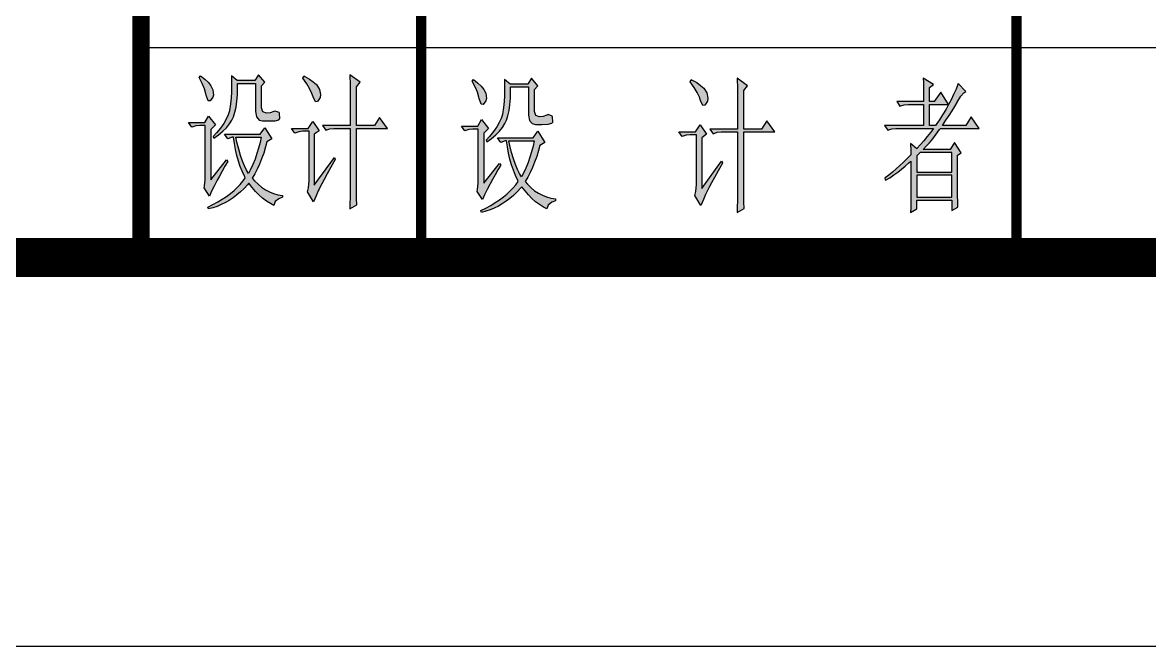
# Model space of a CAD drawing. Extents: x 535358 to 858566, y -185481 to -98609.
# Drawn here: x 691267 to 694163, y -162258 to -160655 of the extents above; entities that cross this region are included whole.
import ezdxf

# ---------------------------------------------------------------- set-up
doc = ezdxf.new("R2010")
doc.units = 0
doc.header["$LTSCALE"] = 1000
doc.header["$MEASUREMENT"] = 0
doc.layers.add('1', color=3, linetype='CONTINUOUS')
doc.layers.add('PUB_TITLE', color=4, linetype='CONTINUOUS')

msp = doc.modelspace()

# ---------------------------------------------------------------- hatches: boundary and pattern name
at = {"layer": '1'}
h = msp.add_hatch(color=256, dxfattribs=at)
h.paths.add_polyline_path([(691832.3, -161038.5), (691826.9, -161025.1), (691822.3, -161011.1), (691818.1, -160996.4), (691814.6, -160981.4), (691811.5, -160965.6), (691809.2, -160949.3), (691806.3, -160949.6), (691794.6, -160953.8), (691786.2, -160941.8), (691877.5, -160941.8), (691890.1, -160925.2), (691907.9, -160953.8), (691895.3, -160961.3), (691891.7, -160974.5), (691886.9, -160990.1), (691881.7, -161004.7), (691876.2, -161018.5), (691870.4, -161031.4), (691864.2, -161043.3), (691857.5, -161054.3), (691863.7, -161061.4), (691872.4, -161070.1), (691881.7, -161077.8), (691891.4, -161084.3), (691901.6, -161089.7), (691912.3, -161094), (691923.5, -161097.2), (691935.2, -161099.2), (691935.2, -161103.7), (691925.6, -161107.5), (691916.6, -161114.9), (691913.2, -161124.8), (691904, -161120), (691893.9, -161113.4), (691884.2, -161106.2), (691874.7, -161097.9), (691865.9, -161088.8), (691857.3, -161078.6), (691849.1, -161067.8), (691845.7, -161071.7), (691836.8, -161081.1), (691827.6, -161090), (691818.2, -161097.9), (691808.5, -161105.2), (691798.6, -161111.7), (691788.5, -161117.6), (691778, -161122.7), (691767.3, -161127.1), (691756.4, -161130.8), (691745.3, -161133.7), (691743.2, -161129.2), (691756.3, -161122.6), (691768.8, -161115.8), (691780.5, -161108.7), (691791.2, -161101.4), (691801.4, -161094), (691810.7, -161086.5), (691819.1, -161078.6), (691826.8, -161070.7), (691833.6, -161062.6), (691839.7, -161054.3), (691838.2, -161051.4)])
h.paths.add_polyline_path([(692032.2, -161077.3), (692029.6, -161082.7), (692027.3, -161087.5), (692021.5, -161100.1), (692015, -161115.8), (691999.1, -161090.2), (692002.2, -161079.7), (692003.4, -161061.8), (692003.4, -160934.2), (691987.6, -160934.2), (691977.1, -160935.2), (691966.7, -160938.7), (691958.3, -160926.8), (692001.3, -160926.8), (692012.8, -160908.9), (692029.6, -160932.8), (692017, -160941.8), (692017, -161072.3), (692068.5, -161001.8), (692070.5, -161006.3), (692070.2, -161006.7), (692059.3, -161026.6), (692050, -161043.7), (692042.4, -161057.8), (692036.4, -161069.1)])
h.paths.add_polyline_path([(692108.3, -161133.7), (692126.2, -161123.3), (692125.6, -161106.9), (692125.3, -161091), (692125.1, -161075.2), (692125, -161067.8), (692125, -160926.8), (692204.8, -160926.8), (692184.9, -160898.3), (692171.3, -160919.3), (692125, -160919.3), (692125, -160820.3), (692134.6, -160808.2), (692108.3, -160788.8), (692108.5, -160797.2), (692108.8, -160807.8), (692108.9, -160820.4), (692109.1, -160835.2), (692109.2, -160852), (692109.2, -160871), (692109.3, -160892.2), (692109.3, -160919.3), (692038, -160919.3), (692046.4, -160931.3), (692056.9, -160927.9), (692067.3, -160926.8), (692109.3, -160926.8), (692109.3, -161072), (692109.1, -161086), (692108.9, -161102.4), (692108.5, -161121.4)])
h.paths.add_polyline_path([(692461, -161084), (692454.6, -161097.1), (692448.8, -161109.8), (692435.1, -161088.8), (692436.6, -161083.7), (692438.3, -161067.8), (692438.3, -160928.3), (692424.7, -160928.3), (692414.1, -160929.3), (692403.7, -160932.8), (692395.3, -160920.7), (692437.3, -160920.7), (692446.7, -160904.2), (692464.6, -160926.8), (692453, -160938.7), (692453, -161067.8), (692492.9, -161016.7), (692496, -161021.2), (692488.8, -161033.1), (692481.3, -161046), (692474.6, -161058.1), (692468.8, -161069.2), (692468.1, -161070.7)])
h.paths.add_polyline_path([(692618.1, -161123.9), (692614.6, -161133.7), (692605.5, -161129), (692595.4, -161122.4), (692585.7, -161115.2), (692576.2, -161106.9), (692567.4, -161097.8), (692558.7, -161087.6), (692550.6, -161076.8), (692547.1, -161080.7), (692538.2, -161090.1), (692529.1, -161098.9), (692519.7, -161106.9), (692510, -161114.2), (692500.1, -161120.7), (692490, -161126.6), (692479.5, -161131.7), (692468.8, -161136.1), (692457.9, -161139.8), (692446.7, -161142.7), (692444.6, -161138.2), (692457.8, -161131.6), (692470.2, -161124.8), (692481.8, -161117.6), (692492.7, -161110.4), (692502.9, -161103), (692512.1, -161095.5), (692520.5, -161087.6), (692528.2, -161079.7), (692535, -161071.5), (692541.1, -161063.3), (692539.7, -161060.4), (692533.7, -161047.5), (692528.4, -161034.1), (692523.7, -161020.1), (692519.5, -161005.4), (692516.1, -160990.3), (692513, -160974.5), (692510.7, -160958.3), (692507.6, -160958.6), (692496, -160962.8), (692487.6, -160950.8), (692579, -160950.8), (692591.5, -160934.2), (692609.3, -160962.8), (692596.8, -160970.3), (692593.2, -160983.5), (692588.4, -160999), (692583.2, -161013.7), (692577.7, -161027.5), (692571.9, -161040.4), (692565.6, -161052.3), (692559, -161063.3), (692565.1, -161070.4), (692573.9, -161079.1), (692583, -161086.8), (692592.8, -161093.3), (692603.1, -161098.7), (692613.8, -161103), (692624.9, -161106.2), (692636.7, -161108.2), (692636.7, -161112.7), (692627.1, -161116.5)])
h.paths.add_polyline_path([(691819.8, -160811.3), (691865.9, -160811.3), (691865.9, -160883.3), (691868.2, -160897.4), (691875, -160905.4), (691883.7, -160907.3), (691900.6, -160907.3), (691916.1, -160907.1), (691925.6, -160904.7), (691928.8, -160901.3), (691927.8, -160888), (691926.8, -160886.2), (691916.6, -160882.3), (691913.2, -160883.3), (691903.3, -160887), (691894.2, -160887.8), (691884.3, -160884.5), (691881.7, -160874.3), (691881.7, -160817.2), (691890.1, -160808.2), (691873.3, -160788.8), (691863.9, -160803.7), (691818.8, -160803.7), (691804, -160791.8), (691804, -160833.8), (691803.4, -160848.3), (691801.8, -160863.9), (691798.9, -160880.9), (691798.8, -160881.7), (691795.7, -160892), (691790.8, -160902.8), (691784.1, -160914.1), (691775.7, -160925.8), (691765.6, -160938.3), (691756.9, -160947.7), (691758.9, -160952.2), (691771.1, -160943.4), (691781.8, -160934.2), (691791.1, -160925), (691798.8, -160915.2), (691805.1, -160905.4), (691809.2, -160896.8), (691813, -160885.1), (691815.9, -160871.9), (691818.1, -160856.9), (691819.4, -160840.3), (691819.8, -160822)])
h.paths.add_polyline_path([(691779.8, -161037), (691773.1, -161049.1), (691767.3, -161060.2), (691766.6, -161061.7), (691759.5, -161075), (691753.1, -161088.1), (691747.3, -161100.8), (691733.7, -161079.8), (691735.1, -161074.7), (691736.9, -161058.8), (691736.9, -160919.3), (691723.2, -160919.3), (691712.6, -160920.3), (691702.2, -160923.8), (691693.8, -160911.8), (691735.8, -160911.8), (691745.3, -160895.2), (691763.1, -160917.8), (691751.5, -160929.7), (691751.5, -161058.8), (691791.4, -161007.7), (691794.6, -161012.2), (691787.3, -161024.1)])
h.paths.add_polyline_path([(691848.1, -161042.3), (691842.6, -161033.7), (691837.2, -161023.1), (691832.1, -161010.6), (691827.2, -160996.3), (691822.7, -160980.1), (691818.2, -160961.9), (691815.6, -160949.3), (691880.5, -160949.3), (691877.6, -160963.4), (691874, -160977.6), (691869.7, -160991.6), (691864.6, -161005.9), (691858.8, -161019.9), (691852.3, -161034.1)], flags=16)
h.paths.add_polyline_path([(691729, -160811.3), (691721.2, -160796.3), (691724.2, -160791.8), (691735.3, -160800.3), (691744.7, -160809), (691751.5, -160817.2), (691756.1, -160827.2), (691757.9, -160841.3), (691756.6, -160846.5), (691749.5, -160856.2), (691744, -160855.8), (691739, -160841.3), (691738.3, -160837.8), (691734.7, -160825.1)])
h.paths.add_polyline_path([(692025.4, -160857.8), (692019.7, -160858.5), (692013.8, -160845.8), (692011, -160837.1), (692005.7, -160825.6), (691997.8, -160812.4), (691987.6, -160797.8), (691989.7, -160791.8), (691992.9, -160793.4), (692004.5, -160800.1), (692014.2, -160807.1), (692022.2, -160814.3), (692030, -160826.5), (692032.8, -160839.8), (692031.9, -160847.5)])
h.paths.add_polyline_path([(692430.5, -160820.3), (692422.5, -160805.3), (692425.7, -160800.8), (692436.7, -160809.2), (692446, -160817.9), (692453, -160826.4), (692457.6, -160836.2), (692459.4, -160850.3), (692458.1, -160855.5), (692451, -160865.4), (692445.4, -160864.8), (692440.4, -160850.3), (692439.8, -160846.8), (692436.2, -160834)])
h.paths.add_polyline_path([(692628.3, -160895.2), (692618.1, -160891.3), (692614.6, -160892.3), (692604.8, -160896), (692595.7, -160896.8), (692585.8, -160893.6), (692583.2, -160883.3), (692583.2, -160826.4), (692591.5, -160817.2), (692574.8, -160797.8), (692565.4, -160812.7), (692520.1, -160812.7), (692505.5, -160800.8), (692505.5, -160842.7), (692504.9, -160857.2), (692503.3, -160872.9), (692500.4, -160889.9), (692500.2, -160890.7), (692497.2, -160901), (692492.3, -160911.8), (692485.6, -160923.1), (692477.2, -160934.8), (692467, -160947.3), (692458.2, -160956.9), (692460.4, -160961.3), (692472.6, -160952.4), (692483.3, -160943.2), (692492.6, -160933.9), (692500.2, -160924.2), (692506.6, -160914.4), (692510.7, -160905.8), (692514.5, -160894.2), (692517.4, -160880.9), (692519.5, -160865.9), (692520.8, -160849.3), (692521.3, -160831), (692521.3, -160820.3), (692567.4, -160820.3), (692567.4, -160892.3), (692569.7, -160906.4), (692576.5, -160914.4), (692585.2, -160916.3), (692602, -160916.3), (692617.5, -160916.1), (692627.1, -160913.6), (692630.3, -160910.3), (692629.3, -160897)])
h.paths.add_polyline_path([(692553.6, -161043.1), (692549.5, -161051.2), (692544, -161042.7), (692538.7, -161032.1), (692533.6, -161019.6), (692528.7, -161005.3), (692524, -160989), (692519.7, -160970.9), (692517.1, -160958.3), (692582, -160958.3), (692579.1, -160972.4), (692575.5, -160986.6), (692571.2, -161000.6), (692566.1, -161014.8), (692560.3, -161028.9)], flags=16)
h.paths.add_polyline_path([(693027.4, -161086.3), (693024.8, -161091.8), (693022.5, -161096.5), (693016.7, -161109.1), (693010.2, -161124.8), (692994.5, -161099.2), (692997.4, -161088.7), (692998.7, -161070.8), (692998.7, -160943.2), (692982.9, -160943.2), (692972.4, -160944.2), (692961.9, -160947.7), (692953.5, -160935.8), (692996.6, -160935.8), (693008.2, -160917.8), (693024.8, -160941.8), (693012.4, -160950.8), (693012.4, -161081.3), (693063.7, -161010.8), (693065.9, -161015.3), (693065.6, -161015.7), (693054.6, -161035.7), (693045.3, -161052.7), (693037.7, -161066.8), (693031.8, -161078.1)])
h.paths.add_polyline_path([(693121.4, -161132.3), (693121, -161115.9), (693120.5, -161100), (693120.4, -161084.2), (693120.4, -160935.8), (693200.1, -160935.8), (693180.1, -160907.3), (693166.5, -160928.3), (693120.4, -160928.3), (693120.4, -160829.3), (693129.8, -160817.2), (693103.6, -160797.8), (693103.9, -160806.2), (693104, -160816.8), (693104.2, -160829.4), (693104.3, -160844.2), (693104.4, -160861), (693104.6, -160880), (693104.6, -160928.3), (693033.2, -160928.3), (693041.7, -160940.3), (693052.1, -160936.8), (693062.7, -160935.8), (693104.6, -160935.8), (693104.6, -161081), (693104.4, -161095), (693104.2, -161111.4), (693103.9, -161130.4), (693103.6, -161142.7)])
h.paths.add_polyline_path([(693609.9, -160857.8), (693597.4, -160857.8), (693597.4, -160821.9), (693607.9, -160814.3), (693581.6, -160797.8), (693582.1, -160809.1), (693582.5, -160823.7), (693582.6, -160841.9), (693582.6, -160857.8), (693513.5, -160857.8), (693521.9, -160869.9), (693532.3, -160866.4), (693542.8, -160865.4), (693582.6, -160865.4), (693582.6, -160919.3), (693482, -160919.3), (693490.3, -160931.3), (693500.9, -160927.9), (693511.3, -160926.8), (693607.9, -160926.8), (693600.2, -160937.4), (693592.1, -160947.9), (693583.6, -160958.3), (693574.8, -160968.5), (693565.4, -160978.6), (693564.8, -160979.3), (693549.1, -160965.8), (693550, -160983.5), (693550.2, -160994.3), (693540.7, -161004.1), (693531.2, -161013.7), (693521.7, -161022.5), (693512.3, -161031.1), (693502.9, -161039.1), (693493.3, -161046.6), (693483.9, -161053.7), (693483, -161054.3), (693485.1, -161060.2), (693495.8, -161053.4), (693506.1, -161046.2), (693516.2, -161038.9), (693526.1, -161031.4), (693535.5, -161023.5), (693544.8, -161015.6), (693550.2, -161010.8), (693550.2, -161094.7), (693550, -161115.5), (693549.7, -161131.4), (693549.1, -161142.7), (693564.8, -161133.7), (693564.8, -161111.3), (693655.1, -161111.3), (693655.1, -161138.2), (693670.8, -161129.2), (693670.2, -161115.6), (693669.9, -161099.5), (693669.8, -161082.7), (693669.8, -160995.7), (693679.2, -160989.8), (693662.4, -160962.8), (693650.9, -160980.8), (693581.6, -160980.8), (693589.4, -160972.8), (693597.6, -160963.5), (693606, -160953.2), (693614.8, -160941.9), (693623.8, -160929.4), (693625.7, -160926.8), (693725.3, -160926.8), (693704.4, -160896.8), (693690.8, -160919.3), (693630.9, -160919.3), (693640, -160906), (693648.5, -160893.3), (693655.9, -160881.5), (693662.5, -160870.3), (693668.5, -160859.8), (693668.8, -160859.3), (693678.2, -160844.2), (693686.2, -160835.1), (693690.8, -160832.3), (693671.8, -160811.3), (693665.9, -160825.9), (693659.8, -160839.8), (693653.5, -160853), (693647, -160865.5), (693640.5, -160877.2), (693640.3, -160877.2), (693631.1, -160892), (693623.1, -160904.4), (693616.4, -160914.5), (693613.1, -160919.3), (693597.4, -160919.3), (693597.4, -160865.4), (693646.7, -160865.4), (693626.7, -160833.8)])
h.paths.add_polyline_path([(693655.1, -161046.7), (693564.8, -161046.7), (693564.8, -161103.7), (693655.1, -161103.7)], flags=16)
h.paths.add_polyline_path([(693574.2, -160988.3), (693564.8, -160997.3), (693564.8, -161039.2), (693655.1, -161039.2), (693655.1, -160988.3)], flags=16)
h.paths.add_polyline_path([(693020.8, -160866.8), (693015.1, -160867.5), (693009.2, -160854.8), (693006.4, -160846.1), (693000.9, -160834.6), (692993.1, -160821.4), (692982.9, -160806.8), (692985, -160800.8), (692988.2, -160802.4), (692999.8, -160809.1), (693009.6, -160816.1), (693017.6, -160823.3), (693025.4, -160835.5), (693028, -160848.8), (693027.3, -160856.5)])

# ---------------------------------------------------------------- linework, layer by layer
for p, q in [((691571.5, -156109.1), (691571.5, -161258.4)), ((691571.5, -160718.4), (696971.5, -160718.4))]:
    msp.add_line(p, q, dxfattribs=at)
at = {"layer": '1', "const_width": 45}
msp.add_lwpolyline([(691571.5, -156038.8), (707771.5, -156038.8), (707771.5, -161258.4), (691571.5, -161258.4)], close=True, dxfattribs=at)
at = {"layer": '1', "const_width": 27}
for points in [[(692291.5, -157478.4), (692291.5, -161258.4)], [(693821.5, -157478.4), (693821.5, -161258.4)]]:
    msp.add_lwpolyline(points, dxfattribs=at)
at = {"layer": '1'}
for points in [[(691729, -160811.3), (691721.2, -160796.3), (691724.2, -160791.8), (691735.3, -160800.3), (691744.7, -160809), (691751.5, -160817.2), (691756.1, -160827.2), (691757.9, -160841.3), (691756.6, -160846.5), (691749.5, -160856.2), (691744, -160855.8), (691739, -160841.3), (691738.3, -160837.8), (691734.7, -160825.1)], [(691819.8, -160811.3), (691865.9, -160811.3), (691865.9, -160883.3), (691868.2, -160897.4), (691875, -160905.4), (691883.7, -160907.3), (691900.6, -160907.3), (691916.1, -160907.1), (691925.6, -160904.7), (691928.8, -160901.3), (691927.8, -160888), (691926.8, -160886.2), (691916.6, -160882.3), (691913.2, -160883.3), (691903.3, -160887), (691894.2, -160887.8), (691884.3, -160884.5), (691881.7, -160874.3), (691881.7, -160817.2), (691890.1, -160808.2), (691873.3, -160788.8), (691863.9, -160803.7), (691818.8, -160803.7), (691804, -160791.8), (691804, -160833.8), (691803.4, -160848.3), (691801.8, -160863.9), (691798.9, -160880.9), (691798.8, -160881.7), (691795.7, -160892), (691790.8, -160902.8), (691784.1, -160914.1), (691775.7, -160925.8), (691765.6, -160938.3), (691756.9, -160947.7), (691758.9, -160952.2), (691771.1, -160943.4), (691781.8, -160934.2), (691791.1, -160925), (691798.8, -160915.2), (691805.1, -160905.4), (691809.2, -160896.8), (691813, -160885.1), (691815.9, -160871.9), (691818.1, -160856.9), (691819.4, -160840.3), (691819.8, -160822)], [(692025.4, -160857.8), (692019.7, -160858.5), (692013.8, -160845.8), (692011, -160837.1), (692005.7, -160825.6), (691997.8, -160812.4), (691987.6, -160797.8), (691989.7, -160791.8), (691992.9, -160793.4), (692004.5, -160800.1), (692014.2, -160807.1), (692022.2, -160814.3), (692030, -160826.5), (692032.8, -160839.8), (692031.9, -160847.5)], [(692108.3, -161133.7), (692126.2, -161123.3), (692125.6, -161106.9), (692125.3, -161091), (692125.1, -161075.2), (692125, -161067.8), (692125, -160926.8), (692204.8, -160926.8), (692184.9, -160898.3), (692171.3, -160919.3), (692125, -160919.3), (692125, -160820.3), (692134.6, -160808.2), (692108.3, -160788.8), (692108.5, -160797.2), (692108.8, -160807.8), (692108.9, -160820.4), (692109.1, -160835.2), (692109.2, -160852), (692109.2, -160871), (692109.3, -160892.2), (692109.3, -160919.3), (692038, -160919.3), (692046.4, -160931.3), (692056.9, -160927.9), (692067.3, -160926.8), (692109.3, -160926.8), (692109.3, -161072), (692109.1, -161086), (692108.9, -161102.4), (692108.5, -161121.4)], [(692430.5, -160820.3), (692422.5, -160805.3), (692425.7, -160800.8), (692436.7, -160809.2), (692446, -160817.9), (692453, -160826.4), (692457.6, -160836.2), (692459.4, -160850.3), (692458.1, -160855.5), (692451, -160865.4), (692445.4, -160864.8), (692440.4, -160850.3), (692439.8, -160846.8), (692436.2, -160834)], [(692628.3, -160895.2), (692618.1, -160891.3), (692614.6, -160892.3), (692604.8, -160896), (692595.7, -160896.8), (692585.8, -160893.6), (692583.2, -160883.3), (692583.2, -160826.4), (692591.5, -160817.2), (692574.8, -160797.8), (692565.4, -160812.7), (692520.1, -160812.7), (692505.5, -160800.8), (692505.5, -160842.7), (692504.9, -160857.2), (692503.3, -160872.9), (692500.4, -160889.9), (692500.2, -160890.7), (692497.2, -160901), (692492.3, -160911.8), (692485.6, -160923.1), (692477.2, -160934.8), (692467, -160947.3), (692458.2, -160956.9), (692460.4, -160961.3), (692472.6, -160952.4), (692483.3, -160943.2), (692492.6, -160933.9), (692500.2, -160924.2), (692506.6, -160914.4), (692510.7, -160905.8), (692514.5, -160894.2), (692517.4, -160880.9), (692519.5, -160865.9), (692520.8, -160849.3), (692521.3, -160831), (692521.3, -160820.3), (692567.4, -160820.3), (692567.4, -160892.3), (692569.7, -160906.4), (692576.5, -160914.4), (692585.2, -160916.3), (692602, -160916.3), (692617.5, -160916.1), (692627.1, -160913.6), (692630.3, -160910.3), (692629.3, -160897)], [(693020.8, -160866.8), (693015.1, -160867.5), (693009.2, -160854.8), (693006.4, -160846.1), (693000.9, -160834.6), (692993.1, -160821.4), (692982.9, -160806.8), (692985, -160800.8), (692988.2, -160802.4), (692999.8, -160809.1), (693009.6, -160816.1), (693017.6, -160823.3), (693025.4, -160835.5), (693028, -160848.8), (693027.3, -160856.5)], [(693121.4, -161132.3), (693121, -161115.9), (693120.5, -161100), (693120.4, -161084.2), (693120.4, -160935.8), (693200.1, -160935.8), (693180.1, -160907.3), (693166.5, -160928.3), (693120.4, -160928.3), (693120.4, -160829.3), (693129.8, -160817.2), (693103.6, -160797.8), (693103.9, -160806.2), (693104, -160816.8), (693104.2, -160829.4), (693104.3, -160844.2), (693104.4, -160861), (693104.6, -160880), (693104.6, -160928.3), (693033.2, -160928.3), (693041.7, -160940.3), (693052.1, -160936.8), (693062.7, -160935.8), (693104.6, -160935.8), (693104.6, -161081), (693104.4, -161095), (693104.2, -161111.4), (693103.9, -161130.4), (693103.6, -161142.7)], [(693609.9, -160857.8), (693597.4, -160857.8), (693597.4, -160821.9), (693607.9, -160814.3), (693581.6, -160797.8), (693582.1, -160809.1), (693582.5, -160823.7), (693582.6, -160841.9), (693582.6, -160857.8), (693513.5, -160857.8), (693521.9, -160869.9), (693532.3, -160866.4), (693542.8, -160865.4), (693582.6, -160865.4), (693582.6, -160919.3), (693482, -160919.3), (693490.3, -160931.3), (693500.9, -160927.9), (693511.3, -160926.8), (693607.9, -160926.8), (693600.2, -160937.4), (693592.1, -160947.9), (693583.6, -160958.3), (693574.8, -160968.5), (693565.4, -160978.6), (693564.8, -160979.3), (693549.1, -160965.8), (693550, -160983.5), (693550.2, -160994.3), (693540.7, -161004.1), (693531.2, -161013.7), (693521.7, -161022.5), (693512.3, -161031.1), (693502.9, -161039.1), (693493.3, -161046.6), (693483.9, -161053.7), (693483, -161054.3), (693485.1, -161060.2), (693495.8, -161053.4), (693506.1, -161046.2), (693516.2, -161038.9), (693526.1, -161031.4), (693535.5, -161023.5), (693544.8, -161015.6), (693550.2, -161010.8), (693550.2, -161094.7), (693550, -161115.5), (693549.7, -161131.4), (693549.1, -161142.7), (693564.8, -161133.7), (693564.8, -161111.3), (693655.1, -161111.3), (693655.1, -161138.2), (693670.8, -161129.2), (693670.2, -161115.6), (693669.9, -161099.5), (693669.8, -161082.7), (693669.8, -160995.7), (693679.2, -160989.8), (693662.4, -160962.8), (693650.9, -160980.8), (693581.6, -160980.8), (693589.4, -160972.8), (693597.6, -160963.5), (693606, -160953.2), (693614.8, -160941.9), (693623.8, -160929.4), (693625.7, -160926.8), (693725.3, -160926.8), (693704.4, -160896.8), (693690.8, -160919.3), (693630.9, -160919.3), (693640, -160906), (693648.5, -160893.3), (693655.9, -160881.5), (693662.5, -160870.3), (693668.5, -160859.8), (693668.8, -160859.3), (693678.2, -160844.2), (693686.2, -160835.1), (693690.8, -160832.3), (693671.8, -160811.3), (693665.9, -160825.9), (693659.8, -160839.8), (693653.5, -160853), (693647, -160865.5), (693640.5, -160877.2), (693640.3, -160877.2), (693631.1, -160892), (693623.1, -160904.4), (693616.4, -160914.5), (693613.1, -160919.3), (693597.4, -160919.3), (693597.4, -160865.4), (693646.7, -160865.4), (693626.7, -160833.8)], [(691779.8, -161037), (691773.1, -161049.1), (691767.3, -161060.2), (691766.6, -161061.7), (691759.5, -161075), (691753.1, -161088.1), (691747.3, -161100.8), (691733.7, -161079.8), (691735.1, -161074.7), (691736.9, -161058.8), (691736.9, -160919.3), (691723.2, -160919.3), (691712.6, -160920.3), (691702.2, -160923.8), (691693.8, -160911.8), (691735.8, -160911.8), (691745.3, -160895.2), (691763.1, -160917.8), (691751.5, -160929.7), (691751.5, -161058.8), (691791.4, -161007.7), (691794.6, -161012.2), (691787.3, -161024.1)], [(692032.2, -161077.3), (692029.6, -161082.7), (692027.3, -161087.5), (692021.5, -161100.1), (692015, -161115.8), (691999.1, -161090.2), (692002.2, -161079.7), (692003.4, -161061.8), (692003.4, -160934.2), (691987.6, -160934.2), (691977.1, -160935.2), (691966.7, -160938.7), (691958.3, -160926.8), (692001.3, -160926.8), (692012.8, -160908.9), (692029.6, -160932.8), (692017, -160941.8), (692017, -161072.3), (692068.5, -161001.8), (692070.5, -161006.3), (692070.2, -161006.7), (692059.3, -161026.6), (692050, -161043.7), (692042.4, -161057.8), (692036.4, -161069.1)], [(692461, -161084), (692454.6, -161097.1), (692448.8, -161109.8), (692435.1, -161088.8), (692436.6, -161083.7), (692438.3, -161067.8), (692438.3, -160928.3), (692424.7, -160928.3), (692414.1, -160929.3), (692403.7, -160932.8), (692395.3, -160920.7), (692437.3, -160920.7), (692446.7, -160904.2), (692464.6, -160926.8), (692453, -160938.7), (692453, -161067.8), (692492.9, -161016.7), (692496, -161021.2), (692488.8, -161033.1), (692481.3, -161046), (692474.6, -161058.1), (692468.8, -161069.2), (692468.1, -161070.7)], [(691832.3, -161038.5), (691826.9, -161025.1), (691822.3, -161011.1), (691818.1, -160996.4), (691814.6, -160981.4), (691811.5, -160965.6), (691809.2, -160949.3), (691806.3, -160949.6), (691794.6, -160953.8), (691786.2, -160941.8), (691877.5, -160941.8), (691890.1, -160925.2), (691907.9, -160953.8), (691895.3, -160961.3), (691891.7, -160974.5), (691886.9, -160990.1), (691881.7, -161004.7), (691876.2, -161018.5), (691870.4, -161031.4), (691864.2, -161043.3), (691857.5, -161054.3), (691863.7, -161061.4), (691872.4, -161070.1), (691881.7, -161077.8), (691891.4, -161084.3), (691901.6, -161089.7), (691912.3, -161094), (691923.5, -161097.2), (691935.2, -161099.2), (691935.2, -161103.7), (691925.6, -161107.5), (691916.6, -161114.9), (691913.2, -161124.8), (691904, -161120), (691893.9, -161113.4), (691884.2, -161106.2), (691874.7, -161097.9), (691865.9, -161088.8), (691857.3, -161078.6), (691849.1, -161067.8), (691845.7, -161071.7), (691836.8, -161081.1), (691827.6, -161090), (691818.2, -161097.9), (691808.5, -161105.2), (691798.6, -161111.7), (691788.5, -161117.6), (691778, -161122.7), (691767.3, -161127.1), (691756.4, -161130.8), (691745.3, -161133.7), (691743.2, -161129.2), (691756.3, -161122.6), (691768.8, -161115.8), (691780.5, -161108.7), (691791.2, -161101.4), (691801.4, -161094), (691810.7, -161086.5), (691819.1, -161078.6), (691826.8, -161070.7), (691833.6, -161062.6), (691839.7, -161054.3), (691838.2, -161051.4)], [(692618.1, -161123.9), (692614.6, -161133.7), (692605.5, -161129), (692595.4, -161122.4), (692585.7, -161115.2), (692576.2, -161106.9), (692567.4, -161097.8), (692558.7, -161087.6), (692550.6, -161076.8), (692547.1, -161080.7), (692538.2, -161090.1), (692529.1, -161098.9), (692519.7, -161106.9), (692510, -161114.2), (692500.1, -161120.7), (692490, -161126.6), (692479.5, -161131.7), (692468.8, -161136.1), (692457.9, -161139.8), (692446.7, -161142.7), (692444.6, -161138.2), (692457.8, -161131.6), (692470.2, -161124.8), (692481.8, -161117.6), (692492.7, -161110.4), (692502.9, -161103), (692512.1, -161095.5), (692520.5, -161087.6), (692528.2, -161079.7), (692535, -161071.5), (692541.1, -161063.3), (692539.7, -161060.4), (692533.7, -161047.5), (692528.4, -161034.1), (692523.7, -161020.1), (692519.5, -161005.4), (692516.1, -160990.3), (692513, -160974.5), (692510.7, -160958.3), (692507.6, -160958.6), (692496, -160962.8), (692487.6, -160950.8), (692579, -160950.8), (692591.5, -160934.2), (692609.3, -160962.8), (692596.8, -160970.3), (692593.2, -160983.5), (692588.4, -160999), (692583.2, -161013.7), (692577.7, -161027.5), (692571.9, -161040.4), (692565.6, -161052.3), (692559, -161063.3), (692565.1, -161070.4), (692573.9, -161079.1), (692583, -161086.8), (692592.8, -161093.3), (692603.1, -161098.7), (692613.8, -161103), (692624.9, -161106.2), (692636.7, -161108.2), (692636.7, -161112.7), (692627.1, -161116.5)], [(693027.4, -161086.3), (693024.8, -161091.8), (693022.5, -161096.5), (693016.7, -161109.1), (693010.2, -161124.8), (692994.5, -161099.2), (692997.4, -161088.7), (692998.7, -161070.8), (692998.7, -160943.2), (692982.9, -160943.2), (692972.4, -160944.2), (692961.9, -160947.7), (692953.5, -160935.8), (692996.6, -160935.8), (693008.2, -160917.8), (693024.8, -160941.8), (693012.4, -160950.8), (693012.4, -161081.3), (693063.7, -161010.8), (693065.9, -161015.3), (693065.6, -161015.7), (693054.6, -161035.7), (693045.3, -161052.7), (693037.7, -161066.8), (693031.8, -161078.1)], [(691848.1, -161042.3), (691842.6, -161033.7), (691837.2, -161023.1), (691832.1, -161010.6), (691827.2, -160996.3), (691822.7, -160980.1), (691818.2, -160961.9), (691815.6, -160949.3), (691880.5, -160949.3), (691877.6, -160963.4), (691874, -160977.6), (691869.7, -160991.6), (691864.6, -161005.9), (691858.8, -161019.9), (691852.3, -161034.1)], [(692553.6, -161043.1), (692549.5, -161051.2), (692544, -161042.7), (692538.7, -161032.1), (692533.6, -161019.6), (692528.7, -161005.3), (692524, -160989), (692519.7, -160970.9), (692517.1, -160958.3), (692582, -160958.3), (692579.1, -160972.4), (692575.5, -160986.6), (692571.2, -161000.6), (692566.1, -161014.8), (692560.3, -161028.9)], [(693574.2, -160988.3), (693564.8, -160997.3), (693564.8, -161039.2), (693655.1, -161039.2), (693655.1, -160988.3)], [(693655.1, -161046.7), (693564.8, -161046.7), (693564.8, -161103.7), (693655.1, -161103.7)]]:
    msp.add_lwpolyline(points, close=True, dxfattribs=at)
at = {"layer": 'PUB_TITLE'}
msp.add_lwpolyline([(649371.5, -162258.4), (649371.5, -120258.4), (708771.5, -120258.4), (708771.5, -162258.4)], close=True, dxfattribs=at)
at = {"layer": 'PUB_TITLE', "const_width": 100}
msp.add_lwpolyline([(651871.5, -161258.4), (707771.5, -161258.4), (707771.5, -121258.4), (651871.5, -121258.4)], close=True, dxfattribs=at)

doc.saveas('drawing.dxf')
